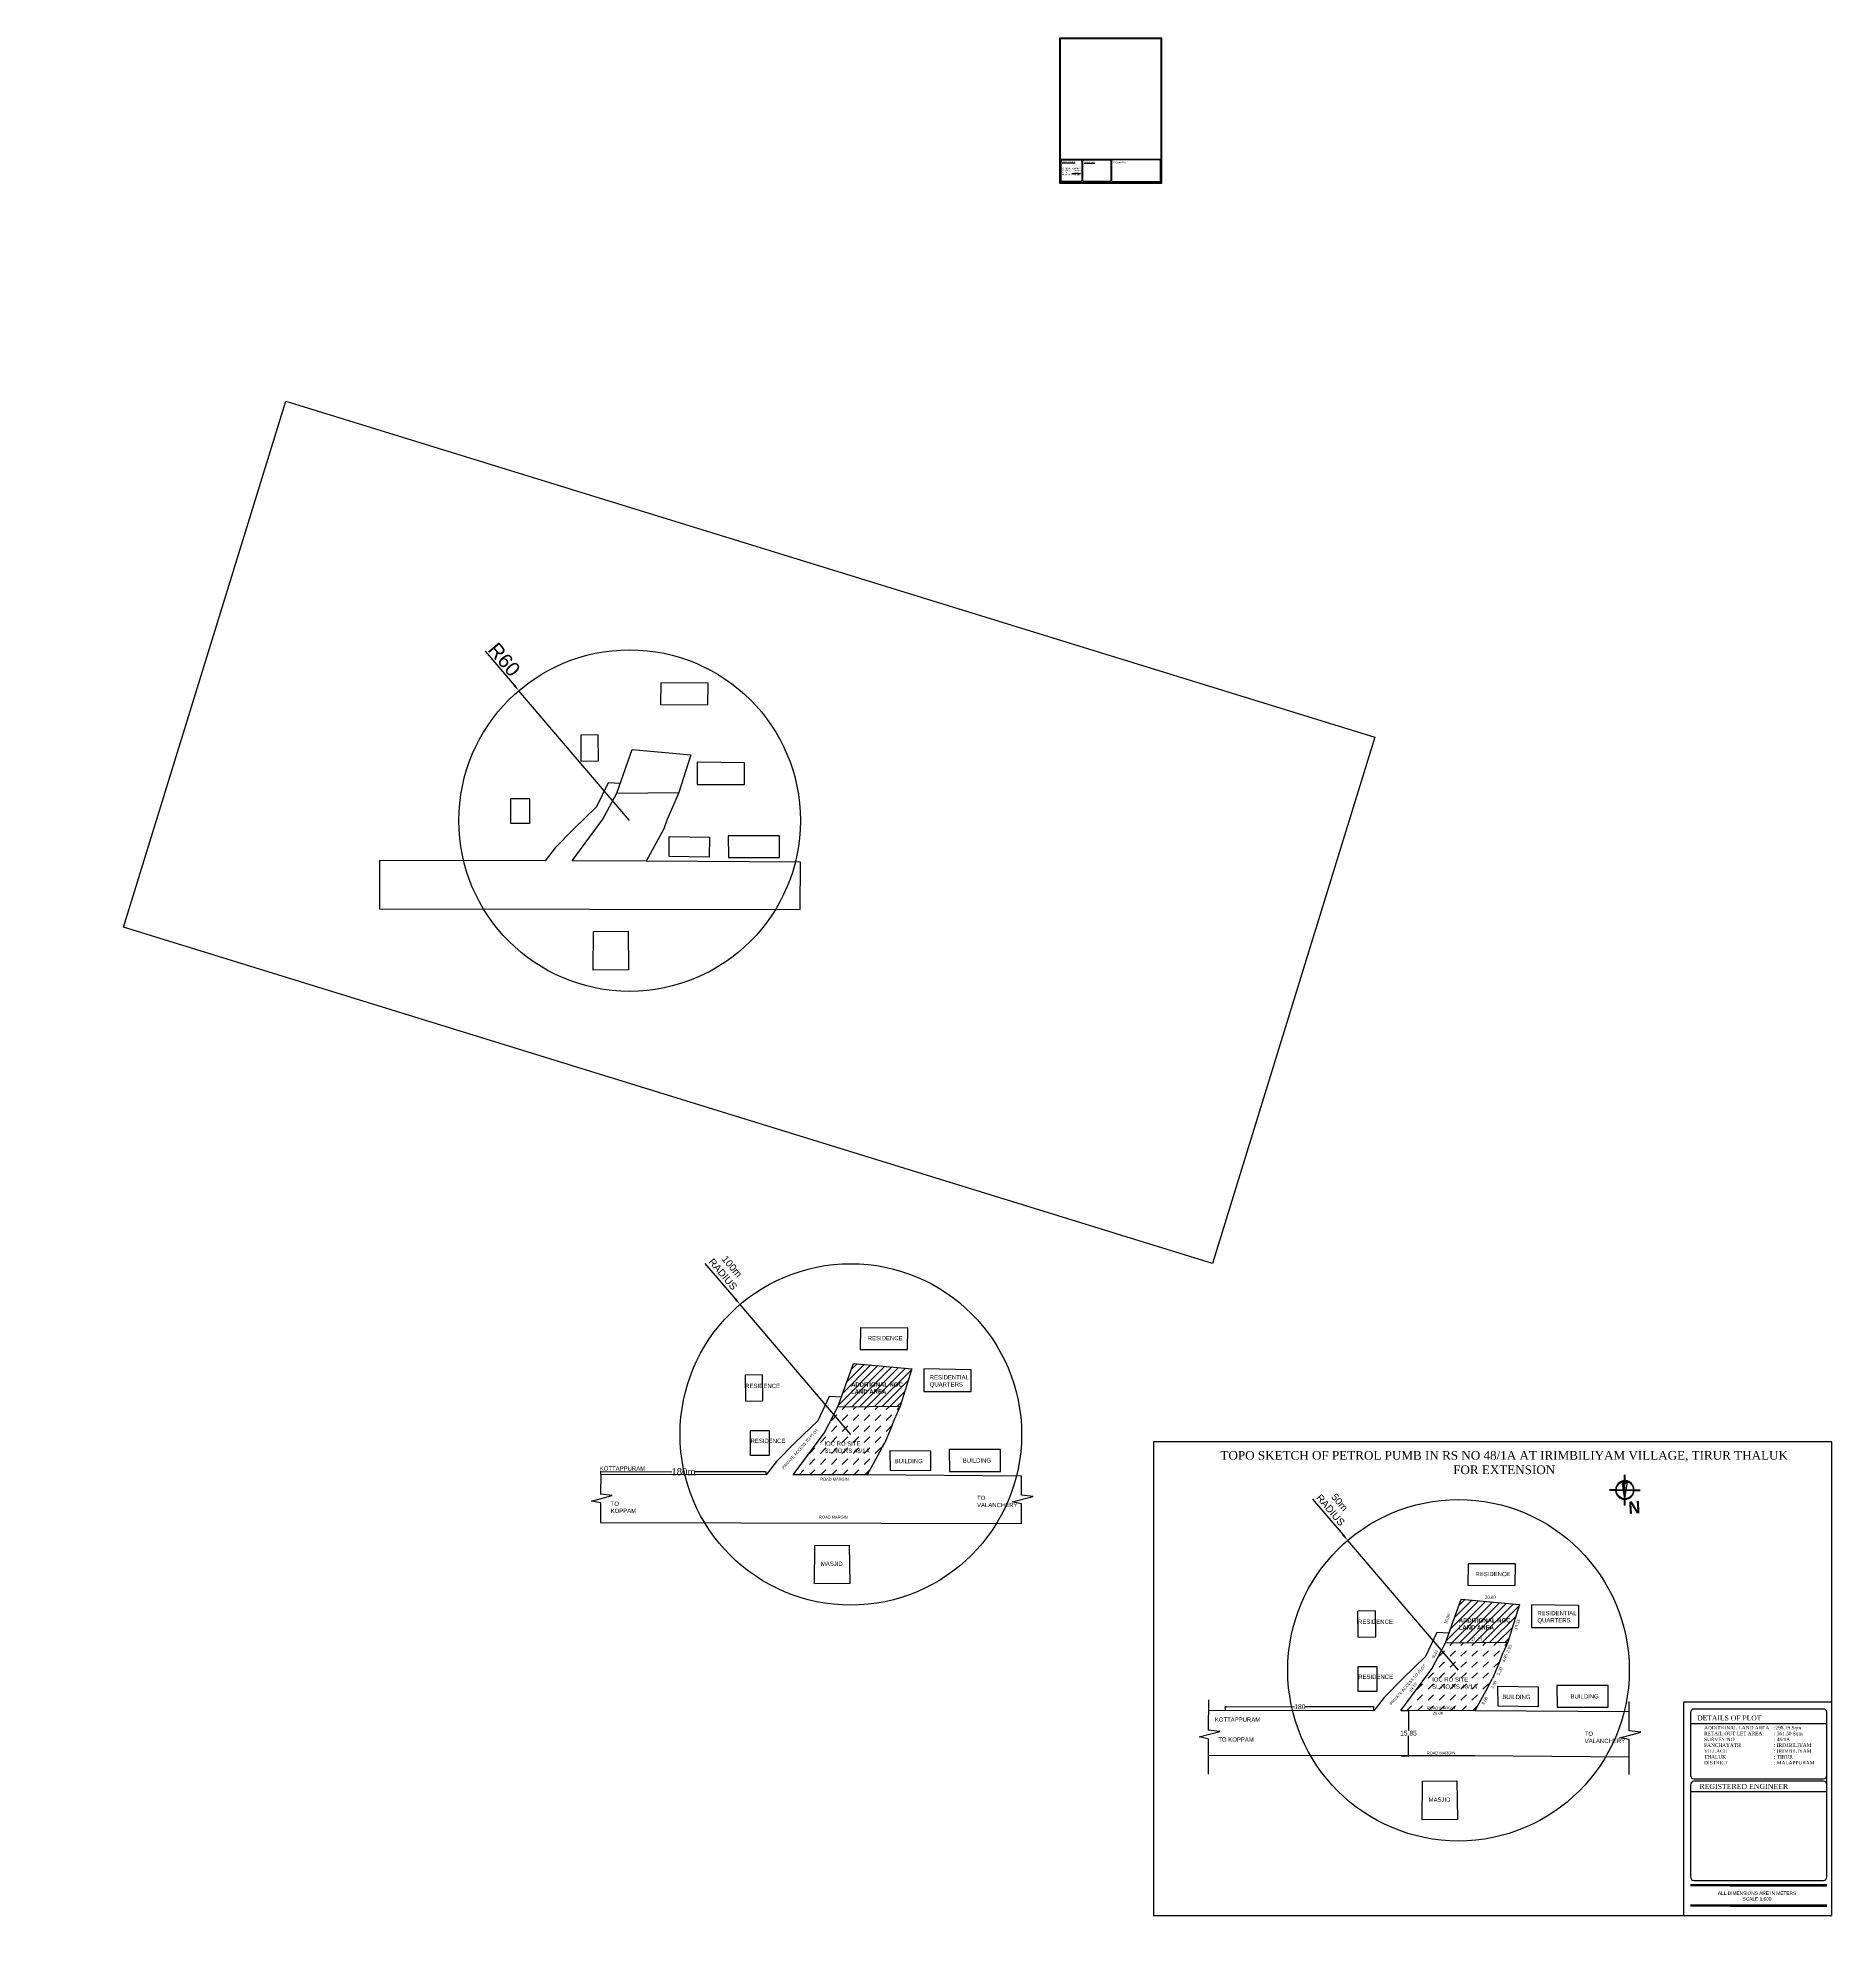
# Model space of a CAD drawing. Header units: metres. Extents: x 3996 to 16803, y -1642 to 12107.
# Drawn here: x 5415 to 6046, y 2502 to 3174 of the extents above; entities that cross this region are included whole.
import ezdxf

# ---------------------------------------------------------------- set-up
doc = ezdxf.new("R2010")
doc.units = ezdxf.units.M
doc.layers.add('PLAN', color=10, linetype='Continuous')
doc.styles.add('SA', font='times.ttf')
doc.styles.get("Standard").update_dxf_attribs({"font": 'arial.ttf'})
doc.styles.add('style1', font='romand.shx', dxfattribs={"height": 5})
doc.dimstyles.new('300', dxfattribs={"dimtxt": 0.38, "dimasz": 0.4, "dimexe": 0.18, "dimexo": 0.0625, "dimgap": 0.09, "dimtad": 0, "dimdec": 0, "dimlfac": 100, "dimzin": 0, "dimdsep": 46, "dimtxsty": 'SA', "dimcen": 0.09, "dimadec": 0, "dimazin": 0, "dimtfac": 1, "dimtdec": 0, "dimtofl": 0, "dimtmove": 0, "dimatfit": 3, "dimfxl": 1, "dimtolj": 1, "dimtzin": 0, "dimarcsym": 0})
doc.dimstyles.new('600', dxfattribs={"dimtxt": 1.1, "dimasz": 0.3, "dimexe": 0.18, "dimexo": 0.0625, "dimgap": 0.09, "dimtad": 0, "dimzin": 0, "dimdsep": 46, "dimtxsty": 'SA', "dimblk": 'NONE', "dimcen": 0.09, "dimse1": 1, "dimse2": 1, "dimsd1": 1, "dimsd2": 1, "dimadec": 0, "dimazin": 0, "dimtfac": 1, "dimtofl": 0, "dimtmove": 0, "dimatfit": 3, "dimldrblk": 'NONE', "dimfxl": 1, "dimtolj": 1, "dimtzin": 0, "dimarcsym": 0})
doc.dimstyles.new('ISO-25', dxfattribs={"dimtxt": 5, "dimasz": 2.5, "dimexe": 1.25, "dimexo": 0.625, "dimtad": 1, "dimzin": 9, "dimtxsty": 'Standard', "dimcen": 2.5, "dimadec": 0, "dimazin": 0, "dimtfac": 1, "dimtmove": 1, "dimatfit": 3, "dimfxl": 1, "dimarcsym": 0})
doc.dimstyles.get("Standard").update_dxf_attribs({"dimtxt": 0.3, "dimasz": 0.18, "dimexe": 0.18, "dimexo": 0.0625, "dimgap": 0.09, "dimtad": 0, "dimtih": 1, "dimtoh": 1, "dimdec": 4, "dimzin": 0, "dimdsep": 46, "dimtxsty": 'Standard', "dimcen": 0.09, "dimadec": 0, "dimazin": 0, "dimtfac": 1, "dimtdec": 4, "dimtofl": 0, "dimtmove": 0, "dimatfit": 3, "dimfxl": 1, "dimtolj": 1, "dimtzin": 0, "dimarcsym": 0})
picture_1 = doc.add_image_def('image1.png', size_in_pixel=(1364, 659))

# ---------------------------------------------------------------- blocks, each defined once
blk = doc.blocks.new('*D38')
at = {"color": 0, "lineweight": -2, "transparency": 16777216}
for p, q in [((5572.39, 2958.5), (5582.6, 2946.52)), ((5623.15, 2898.95), (5584.23, 2944.61))]:
    blk.add_line(p, q, dxfattribs=at)
at = {"color": 0, "transparency": 16777216}
blk.add_solid([(5582.92, 2946.79), (5582.29, 2946.25), (5584.23, 2944.61)], dxfattribs=at)
at = {"layer": 'Defpoints', "color": 0, "transparency": 16777216}
for p in [(5584.23, 2944.61), (5623.15, 2898.95)]:
    blk.add_point(p, dxfattribs=at)
at = {"color": 0, "transparency": 16777216, "insert": (5579.08, 2955.55), "char_height": 5, "width": 5.7877, "attachment_point": 5, "rotation": 310.44702}
blk.add_mtext('R60', dxfattribs=at)
blk = doc.blocks.new('*D41')
at = {"color": 0, "lineweight": -2, "transparency": 16777216}
for p, q in [((5649.62, 2743.36), (5660.32, 2730.81)), ((5700.86, 2683.25), (5661.94, 2728.91))]:
    blk.add_line(p, q, dxfattribs=at)
at = {"color": 0, "transparency": 16777216}
blk.add_solid([(5660.64, 2731.08), (5660, 2730.54), (5661.94, 2728.91)], dxfattribs=at)
at = {"layer": 'Defpoints', "color": 0, "transparency": 16777216}
for p in [(5661.94, 2728.91), (5700.86, 2683.25)]:
    blk.add_point(p, dxfattribs=at)
at = {"color": 0, "transparency": 16777216, "insert": (5657.52, 2740.91), "char_height": 5, "width": 5.7877, "attachment_point": 5, "rotation": 310.44702}
blk.add_mtext('{\\H0.5x;100m RADIUS}', dxfattribs=at)
blk = doc.blocks.new('*D42')
at = {"color": 0, "lineweight": -2, "transparency": 16777216}
for p, q in [((5612.98, 2669.23), (5612.98, 2670.36)), ((5613.38, 2670.17), (5638.01, 2670.12)), ((5670.78, 2670.06), (5646.15, 2670.11)), ((5671.18, 2669.11), (5671.18, 2670.24))]:
    blk.add_line(p, q, dxfattribs=at)
at = {"color": 0, "transparency": 16777216}
for points in [[(5613.38, 2670.24), (5613.38, 2670.11), (5612.98, 2670.18)], [(5670.78, 2670.12), (5670.78, 2669.99), (5671.18, 2670.06)]]:
    blk.add_solid(points, dxfattribs=at)
at = {"layer": 'Defpoints', "color": 0, "transparency": 16777216}
for p in [(5612.98, 2669.17), (5671.18, 2670.06), (5671.18, 2669.05)]:
    blk.add_point(p, dxfattribs=at)
at = {"color": 0, "transparency": 16777216, "insert": (5642.08, 2670.12), "char_height": 0.38, "attachment_point": 5, "rotation": 359.88212, "style": 'SA'}
blk.add_mtext('\\A1;{\\H6.57895x;180m}', dxfattribs=at)
blk = doc.blocks.new('*D52')
at = {"color": 0, "lineweight": -2, "transparency": 16777216}
for p, q in [((5863.14, 2660.47), (5873.84, 2647.92)), ((5914.38, 2600.36), (5875.46, 2646.02))]:
    blk.add_line(p, q, dxfattribs=at)
at = {"color": 0, "transparency": 16777216}
blk.add_solid([(5874.15, 2648.19), (5873.52, 2647.65), (5875.46, 2646.02)], dxfattribs=at)
at = {"layer": 'Defpoints', "color": 0, "transparency": 16777216}
for p in [(5875.46, 2646.02), (5914.38, 2600.36)]:
    blk.add_point(p, dxfattribs=at)
at = {"color": 0, "transparency": 16777216, "insert": (5871.04, 2658.02), "char_height": 5, "width": 5.7877, "attachment_point": 5, "rotation": 310.44702}
blk.add_mtext('{\\H0.5x;50m RADIUS}', dxfattribs=at)
blk = doc.blocks.new('*D55')
at = {"layer": 'Defpoints', "color": 0, "transparency": 16777216}
for p in [(5894.16, 2586.19), (5920.16, 2586.16), (5920.16, 2585.28)]:
    blk.add_point(p, dxfattribs=at)
at = {"color": 0, "transparency": 16777216, "insert": (5907.16, 2585.3), "char_height": 1.1, "attachment_point": 5, "rotation": 359.93019, "style": 'SA'}
blk.add_mtext('\\A1;26.00', dxfattribs=at)
blk = doc.blocks.new('_None')
blk = doc.blocks.new('*D56')
at = {"layer": 'Defpoints', "color": 0, "transparency": 16777216}
for p in [(5903.83, 2601.7), (5905.01, 2600.82), (5894.16, 2586.19)]:
    blk.add_point(p, dxfattribs=at)
at = {"color": 0, "transparency": 16777216, "insert": (5898.4, 2594.38), "char_height": 1.1, "attachment_point": 5, "rotation": 53.44295, "style": 'SA'}
blk.add_mtext('\\A1;19.10', dxfattribs=at)
blk = doc.blocks.new('*D57')
at = {"layer": 'Defpoints', "color": 0, "transparency": 16777216}
for p in [(5908.58, 2610.68), (5909.86, 2610), (5905.01, 2600.82)]:
    blk.add_point(p, dxfattribs=at)
at = {"color": 0, "transparency": 16777216, "insert": (5906.15, 2606.09), "char_height": 1.1, "attachment_point": 5, "rotation": 62.12439, "style": 'SA'}
blk.add_mtext('\\A1;9.45', dxfattribs=at)
blk = doc.blocks.new('*D58')
at = {"layer": 'Defpoints', "color": 0, "transparency": 16777216}
for p in [(5913.16, 2626.1), (5915.32, 2625.33), (5909.86, 2610)]:
    blk.add_point(p, dxfattribs=at)
at = {"color": 0, "transparency": 16777216, "insert": (5910.43, 2618.44), "char_height": 1.1, "attachment_point": 5, "rotation": 70.40635, "style": 'SA'}
blk.add_mtext('\\A1;16.80', dxfattribs=at)
blk = doc.blocks.new('*D59')
at = {"layer": 'Defpoints', "color": 0, "transparency": 16777216}
for p in [(5915.32, 2625.33), (5935.86, 2625.99), (5935.86, 2623.43)]:
    blk.add_point(p, dxfattribs=at)
at = {"color": 0, "transparency": 16777216, "insert": (5925.59, 2625.99), "char_height": 1.1, "attachment_point": 5, "style": 'SA'}
blk.add_mtext('\\A1;20.00', dxfattribs=at)
blk = doc.blocks.new('*D60')
at = {"layer": 'Defpoints', "color": 0, "transparency": 16777216}
for p in [(5935.86, 2623.43), (5931.7, 2610.27), (5932.93, 2609.89)]:
    blk.add_point(p, dxfattribs=at)
at = {"color": 0, "transparency": 16777216, "insert": (5935.01, 2616.46), "char_height": 1.1, "attachment_point": 5, "rotation": 72.45494, "style": 'SA'}
blk.add_mtext('\\A1;13.35', dxfattribs=at)
blk = doc.blocks.new('*D61')
at = {"layer": 'Defpoints', "color": 0, "transparency": 16777216}
for p in [(5930.09, 2606.58), (5931.7, 2610.27), (5931.36, 2606.03)]:
    blk.add_point(p, dxfattribs=at)
at = {"color": 0, "transparency": 16777216, "insert": (5932.16, 2607.87), "char_height": 1.1, "attachment_point": 5, "rotation": 66.41471, "style": 'SA'}
blk.add_mtext('\\A1;2.95', dxfattribs=at)
blk = doc.blocks.new('*D62')
at = {"layer": 'Defpoints', "color": 0, "transparency": 16777216}
for p in [(5930.09, 2606.58), (5928.96, 2603.61), (5930.1, 2603.18)]:
    blk.add_point(p, dxfattribs=at)
at = {"color": 0, "transparency": 16777216, "insert": (5930.66, 2604.66), "char_height": 1.1, "attachment_point": 5, "rotation": 69.1522, "style": 'SA'}
blk.add_mtext('\\A1;4.95', dxfattribs=at)
blk = doc.blocks.new('*D63')
at = {"layer": 'Defpoints', "color": 0, "transparency": 16777216}
for p in [(5924.84, 2598.02), (5926.36, 2597.44), (4312.1, -1642.13)]:
    blk.add_point(p, dxfattribs=at)
at = {"color": 0, "transparency": 16777216, "insert": (5117.7, 478.24), "char_height": 1.1, "attachment_point": 5, "rotation": 69.15515, "style": 'SA'}
blk.add_mtext('\\A1;4536.50', dxfattribs=at)
blk = doc.blocks.new('*D66')
at = {"layer": 'Defpoints', "color": 0, "transparency": 16777216}
for p in [(5924.72, 2594.46), (5925.9, 2593.81), (5920.16, 2586.16)]:
    blk.add_point(p, dxfattribs=at)
at = {"color": 0, "transparency": 16777216, "insert": (5923.62, 2589.66), "char_height": 1.1, "attachment_point": 5, "rotation": 61.21653, "style": 'SA'}
blk.add_mtext('\\A1;9.60', dxfattribs=at)
blk = doc.blocks.new('*D67')
at = {"layer": 'Defpoints', "color": 0, "transparency": 16777216}
for p in [(5924.72, 2594.46), (5926.36, 2597.44), (5927.63, 2596.75)]:
    blk.add_point(p, dxfattribs=at)
at = {"color": 0, "transparency": 16777216, "insert": (5926.81, 2595.25), "char_height": 1.1, "attachment_point": 5, "rotation": 61.21653, "style": 'SA'}
blk.add_mtext('\\A1;3.90', dxfattribs=at)
blk = doc.blocks.new('*D68')
at = {"layer": 'Defpoints', "color": 0, "transparency": 16777216}
for p in [(5928.96, 2603.61), (5930.15, 2603.11), (5926.36, 2597.44)]:
    blk.add_point(p, dxfattribs=at)
at = {"color": 0, "transparency": 16777216, "insert": (5928.85, 2600.02), "char_height": 1.1, "attachment_point": 5, "rotation": 67.15192, "style": 'SA'}
blk.add_mtext('\\A1;5.20', dxfattribs=at)
blk = doc.blocks.new('*D69')
at = {"layer": 'Defpoints', "color": 0, "transparency": 16777216}
for p in [(5909.86, 2610), (5931.69, 2611.52), (5931.7, 2610.27)]:
    blk.add_point(p, dxfattribs=at)
at = {"color": 0, "transparency": 16777216, "insert": (5920.77, 2611.38), "char_height": 1.1, "attachment_point": 5, "rotation": 0.72675, "style": 'SA'}
blk.add_mtext('\\A1;21.25', dxfattribs=at)
blk = doc.blocks.new('*D70')
at = {"color": 0, "lineweight": -2, "transparency": 16777216}
for p, q in [((5894.22, 2586.19), (5897.01, 2586.18)), ((5896.83, 2586), (5896.83, 2579.2)), ((5896.81, 2570.51), (5896.82, 2577.32)), ((5894.2, 2570.34), (5896.99, 2570.33))]:
    blk.add_line(p, q, dxfattribs=at)
at = {"color": 0, "transparency": 16777216}
for points in [[(5896.8, 2586), (5896.86, 2586), (5896.83, 2586.18)], [(5896.78, 2570.51), (5896.84, 2570.51), (5896.81, 2570.33)]]:
    blk.add_solid(points, dxfattribs=at)
at = {"layer": 'Defpoints', "color": 0, "transparency": 16777216}
for p in [(5894.16, 2586.19), (5896.83, 2586.18), (5894.14, 2570.34)]:
    blk.add_point(p, dxfattribs=at)
at = {"color": 0, "transparency": 16777216, "insert": (5896.82, 2578.26), "char_height": 0.3, "attachment_point": 5}
blk.add_mtext('\\A1;{\\H5.55556x;15.85}', dxfattribs=at)
blk = doc.blocks.new('*D72')
at = {"color": 0, "lineweight": -2, "transparency": 16777216}
for p, q in [((5832.57, 2586.33), (5832.58, 2587.77)), ((5832.76, 2587.59), (5856.79, 2587.54)), ((5884.52, 2587.49), (5860.49, 2587.54)), ((5884.7, 2586.23), (5884.7, 2587.67))]:
    blk.add_line(p, q, dxfattribs=at)
at = {"color": 0, "transparency": 16777216}
for points in [[(5832.76, 2587.62), (5832.76, 2587.56), (5832.58, 2587.59)], [(5884.52, 2587.52), (5884.52, 2587.46), (5884.7, 2587.49)]]:
    blk.add_solid(points, dxfattribs=at)
at = {"layer": 'Defpoints', "color": 0, "transparency": 16777216}
for p in [(5832.57, 2586.27), (5832.58, 2587.59), (5884.7, 2586.16)]:
    blk.add_point(p, dxfattribs=at)
at = {"color": 0, "transparency": 16777216, "insert": (5858.64, 2587.54), "char_height": 0.3, "attachment_point": 5}
blk.add_mtext('\\A1;{\\H5.55556x;180}', dxfattribs=at)

msp = doc.modelspace()

# ---------------------------------------------------------------- hatches: boundary and pattern name
h = msp.add_hatch()
h.set_pattern_fill('ANSI31', color=256, scale=0.59)
h.set_pattern_definition([(45, (-299.0416, -215.705), (-1.3245878, 1.3245878), [])])
h.paths.add_polyline_path([(5718.18393, 2693.16003), (5722.34367, 2706.31696), (5701.80494, 2708.22126), (5696.34515, 2692.88301)])
h.paths.add_polyline_path([(5700.441, 2696.68892), (5719.51126, 2696.68892), (5719.51126, 2702.27998), (5700.441, 2702.27998)], flags=24)
h = msp.add_hatch()
h.set_pattern_fill('DASH', color=256, scale=0.86, angle=45)
h.set_pattern_definition([(45, (-299.0416, -215.705), (0, 3.8615101), [2.7305, -2.7305])])
h.paths.add_polyline_path([(5715.44131, 2686.49879), (5716.57197, 2689.46783), (5718.18393, 2693.16003), (5696.34515, 2692.88301), (5691.49211, 2683.70778), (5680.6413, 2669.07424), (5706.64128, 2669.04256), (5711.70319, 2678.25644), (5712.8412, 2680.32789)])
h.paths.add_polyline_path([(5691.01957, 2675.8979), (5707.71398, 2675.8979), (5707.71398, 2681.51557), (5691.01957, 2681.51557)], flags=24)
h = msp.add_hatch(color=7)
h.set_gradient(color1=(232, 75, 23), one_color=1, tint=1)
h.paths.add_polyline_path([(5972.84655, 2665.90641), (5971.93743, 2666.59913), (5972.83332, 2660.66425)])
h = msp.add_hatch()
h.set_pattern_fill('ANSI31', color=256, scale=0.59)
h.set_pattern_definition([(45, (-85.5223, -298.592), (-1.3245878, 1.3245878), [])])
h.paths.add_polyline_path([(5931.70315, 2610.27313), (5935.8629, 2623.43007), (5915.32417, 2625.33436), (5909.86438, 2609.99611)])
h.paths.add_polyline_path([(5913.96023, 2613.80202), (5933.03049, 2613.80202), (5933.03049, 2619.39308), (5913.96023, 2619.39308)], flags=24)
h = msp.add_hatch()
h.set_pattern_fill('DASH', color=256, scale=0.86, angle=45)
h.set_pattern_definition([(45, (-85.5223, -298.592), (0, 3.8615101), [2.7305, -2.7305])])
h.paths.add_polyline_path([(5928.96053, 2603.61189), (5930.0912, 2606.58093), (5931.70315, 2610.27313), (5909.86438, 2609.99611), (5905.01134, 2600.82088), (5894.16053, 2586.18734), (5920.16051, 2586.15566), (5925.22242, 2595.36954), (5926.36043, 2597.44099)])
h.paths.add_polyline_path([(5904.5388, 2593.011), (5921.2332, 2593.011), (5921.2332, 2598.62867), (5904.5388, 2598.62867)], flags=24)

# ---------------------------------------------------------------- linework, layer by layer
for p, q in [((5774.7597, 3129.62088), (5774.7597, 3130.68614)), ((5775.1885, 3131.11494), (5781.67785, 3131.11494)), ((5782.08929, 3130.68614), (5782.08929, 3129.62088)), ((5782.3131, 3130.68614), (5782.3131, 3129.62088)), ((5782.72454, 3131.11494), (5791.83446, 3131.11494)), ((5792.26327, 3130.68614), (5792.26327, 3129.62088)), ((5792.48708, 3130.68614), (5792.48708, 3129.62088)), ((5809.21042, 3131.11494), (5792.91588, 3131.11494)), ((5809.63922, 3129.62088), (5809.63922, 3130.68614)), ((5774.7597, 3123.92369), (5774.7597, 3129.62088)), ((5782.08929, 3129.62088), (5782.08929, 3123.92369)), ((5782.3131, 3129.62088), (5782.3131, 3123.92369)), ((5792.26327, 3129.62088), (5792.26327, 3123.92369)), ((5792.48708, 3129.62088), (5792.48708, 3123.92369)), ((5809.63922, 3123.92369), (5809.63922, 3129.62088)), ((5781.67785, 3123.49489), (5775.1885, 3123.49489)), ((5791.83446, 3123.49489), (5782.72454, 3123.49489)), ((5792.91588, 3123.49489), (5809.21042, 3123.49489)), ((5634.09914, 2947.32072), (5634.00871, 2939.76389)), ((5650.69382, 2947.23208), (5634.09914, 2947.32072)), ((5650.65345, 2939.67498), (5650.69382, 2947.23208)), ((5634.00871, 2939.76389), (5650.65345, 2939.67498)), ((5612.13706, 2929.03745), (5605.9696, 2928.97691)), ((5605.96984, 2928.95255), (5606.05927, 2919.84146)), ((5612.22673, 2919.902), (5612.13706, 2929.03745)), ((5618.63077, 2908.58803), (5624.09056, 2923.92628)), ((5624.09056, 2923.92628), (5644.62929, 2922.02199)), ((5606.05927, 2919.84146), (5612.22673, 2919.902)), ((5644.62929, 2922.02199), (5640.46955, 2908.86506)), ((5646.8866, 2919.54295), (5646.8866, 2911.57925)), ((5663.54036, 2919.25176), (5646.8866, 2919.54295)), ((5663.54159, 2919.01204), (5663.54036, 2919.25176)), ((5663.54159, 2911.57925), (5663.54159, 2919.01204)), ((5615.55866, 2912.24241), (5611.52118, 2903.75983)), ((5619.85296, 2912.02155), (5615.55866, 2912.24241)), ((5618.63077, 2908.58803), (5640.46955, 2908.86506)), ((5640.46955, 2908.86506), (5638.28247, 2903.85553)), ((5646.8866, 2911.57925), (5663.54159, 2911.57925)), ((5581.36919, 2906.7692), (5587.91816, 2906.7692)), ((5581.36919, 2897.98783), (5581.36919, 2906.7692)), ((5587.91816, 2906.7692), (5587.91816, 2897.98783)), ((5611.52118, 2903.75983), (5603.58544, 2896.1116)), ((5613.77774, 2899.4128), (5618.63077, 2908.58803)), ((5638.28247, 2903.85553), (5636.22869, 2899.15132)), ((5587.91816, 2897.98783), (5581.36919, 2897.98783)), ((5603.58544, 2896.1116), (5596.98785, 2889.43698)), ((5602.92692, 2884.77926), (5613.77774, 2899.4128)), ((5635.12682, 2896.03292), (5628.9269, 2884.74759)), ((5636.22869, 2899.15132), (5635.12682, 2896.03292)), ((5596.98785, 2889.43698), (5593.46346, 2884.75475)), ((5637.02376, 2893.31485), (5651.19584, 2893.1418)), ((5637.05797, 2886.32245), (5637.02376, 2893.31485)), ((5651.19584, 2893.1418), (5651.11048, 2886.15086)), ((5675.77065, 2893.60405), (5657.75492, 2893.60405)), ((5657.75492, 2893.60405), (5657.87329, 2885.94311)), ((5675.77065, 2885.94311), (5675.77065, 2893.60405)), ((5535.26187, 2884.87449), (5535.22709, 2867.96746)), ((5593.46346, 2884.75475), (5535.26187, 2884.87449)), ((5628.9269, 2884.74759), (5602.92692, 2884.77926)), ((5683.15028, 2884.31642), (5628.9269, 2884.74759)), ((5651.11048, 2886.15086), (5637.05797, 2886.32245)), ((5657.87329, 2885.94311), (5675.77065, 2885.94311)), ((5683.11602, 2867.66319), (5683.15028, 2884.31642)), ((5535.22709, 2867.96746), (5683.11602, 2867.66319)), ((5610.3411, 2846.4461), (5610.50707, 2859.95979)), ((5610.50707, 2859.95979), (5622.62698, 2860.0724)), ((5622.62698, 2860.0724), (5622.75252, 2846.56141)), ((5622.75252, 2846.56141), (5610.3411, 2846.4461)), ((5704.28556, 2720.69181), (5704.19513, 2713.13498)), ((5720.88024, 2720.60318), (5704.28556, 2720.69181)), ((5720.83987, 2713.04607), (5720.88024, 2720.60318)), ((5696.34515, 2692.88301), (5701.80494, 2708.22126)), ((5701.80494, 2708.22126), (5722.34367, 2706.31696)), ((5704.19513, 2713.13498), (5720.83987, 2713.04607)), ((5669.88644, 2704.13959), (5663.71898, 2704.07906)), ((5663.71922, 2704.05469), (5663.80864, 2694.9436)), ((5669.97611, 2695.00414), (5669.88644, 2704.13959)), ((5722.34367, 2706.31696), (5718.18393, 2693.16003)), ((5726.4746, 2706.24985), (5726.4746, 2698.28615)), ((5743.12835, 2705.95866), (5726.4746, 2706.24985)), ((5743.12959, 2705.71893), (5743.12835, 2705.95866)), ((5743.12959, 2698.28615), (5743.12959, 2705.71893)), ((5663.80864, 2694.9436), (5669.97611, 2695.00414)), ((5693.27304, 2696.53738), (5689.23556, 2688.0548)), ((5697.56734, 2696.31652), (5693.27304, 2696.53738)), ((5726.4746, 2698.28615), (5743.12959, 2698.28615)), ((5689.23556, 2688.0548), (5681.29982, 2680.40657)), ((5691.49211, 2683.70778), (5696.34515, 2692.88301)), ((5696.34515, 2692.88301), (5718.18393, 2693.16003)), ((5715.44131, 2686.49879), (5716.57197, 2689.46783)), ((5718.18393, 2693.16003), (5716.57197, 2689.46783)), ((5665.63254, 2684.58145), (5672.18151, 2684.58145)), ((5665.63254, 2675.80009), (5665.63254, 2684.58145)), ((5672.18151, 2684.58145), (5672.18151, 2675.80009)), ((5681.29982, 2680.40657), (5674.70223, 2673.73196)), ((5680.6413, 2669.07424), (5691.49211, 2683.70778)), ((5711.70319, 2678.25644), (5712.8412, 2680.32789)), ((5715.44131, 2686.49879), (5712.8412, 2680.32789)), ((5672.18151, 2675.80009), (5665.63254, 2675.80009)), ((5674.70223, 2673.73196), (5671.17784, 2669.04973)), ((5711.70319, 2678.25644), (5706.64128, 2669.04256)), ((5714.73814, 2677.60982), (5728.91022, 2677.43677)), ((5714.77235, 2670.61742), (5714.73814, 2677.60982)), ((5728.91022, 2677.43677), (5728.82486, 2670.44584)), ((5753.48503, 2677.89903), (5735.4693, 2677.89903)), ((5735.4693, 2677.89903), (5735.58767, 2670.23808)), ((5753.48503, 2670.23808), (5753.48503, 2677.89903)), ((5612.97625, 2669.16947), (5612.96194, 2662.21595)), ((5671.17784, 2669.04973), (5612.97625, 2669.16947)), ((5706.64128, 2669.04256), (5680.6413, 2669.07424)), ((5760.86466, 2668.6114), (5706.64128, 2669.04256)), ((5728.82486, 2670.44584), (5714.77235, 2670.61742)), ((5735.58767, 2670.23808), (5753.48503, 2670.23808)), ((5760.85087, 2661.91168), (5760.86466, 2668.6114)), ((5609.70249, 2659.81081), (5617.05319, 2661.78871)), ((5617.05319, 2661.78871), (5612.96194, 2662.21595)), ((5757.59142, 2659.50655), (5764.94212, 2661.48445)), ((5764.94212, 2661.48445), (5760.85087, 2661.91168)), ((5612.95577, 2659.21595), (5609.70249, 2659.81081)), ((5612.95577, 2659.21595), (5612.94147, 2652.26243)), ((5760.8447, 2658.91169), (5757.59142, 2659.50655)), ((5760.8304, 2651.95817), (5760.8447, 2658.91169)), ((5612.94147, 2652.26243), (5760.8304, 2651.95817)), ((5688.05548, 2630.74107), (5688.22145, 2644.25476)), ((5688.22145, 2644.25476), (5700.34136, 2644.36737)), ((5700.34136, 2644.36737), (5700.4669, 2630.85639)), ((5917.80479, 2637.80491), (5917.71436, 2630.24808)), ((5934.39946, 2637.71628), (5917.80479, 2637.80491)), ((5934.3591, 2630.15918), (5934.39946, 2637.71628)), ((5700.4669, 2630.85639), (5688.05548, 2630.74107)), ((5917.71436, 2630.24808), (5934.3591, 2630.15918)), ((5885.22956, 2621.2527), (5879.0621, 2621.19216)), ((5879.15177, 2612.05671), (5879.0621, 2621.19216)), ((5885.31923, 2612.11724), (5885.22956, 2621.2527)), ((5909.86438, 2609.99611), (5915.32417, 2625.33436)), ((5915.32417, 2625.33436), (5935.8629, 2623.43007)), ((5935.8629, 2623.43007), (5931.70315, 2610.27313)), ((5939.99382, 2623.36295), (5939.99382, 2615.39925)), ((5956.64758, 2623.07176), (5939.99382, 2623.36295)), ((5956.64882, 2622.83204), (5956.64758, 2623.07176)), ((5956.64882, 2615.39925), (5956.64882, 2622.83204)), ((5906.79227, 2613.65048), (5902.75479, 2605.1679)), ((5911.08657, 2613.42962), (5906.79227, 2613.65048)), ((5939.99382, 2615.39925), (5956.64882, 2615.39925)), ((5879.15177, 2612.05671), (5885.31923, 2612.11724)), ((5905.01134, 2600.82088), (5909.86438, 2609.99611)), ((5909.86438, 2609.99611), (5931.70315, 2610.27313)), ((5928.96053, 2603.61189), (5930.0912, 2606.58093)), ((5931.70315, 2610.27313), (5930.0912, 2606.58093)), ((5879.15177, 2601.69456), (5885.70074, 2601.69456)), ((5879.15177, 2592.91319), (5879.15177, 2601.69456)), ((5885.70074, 2601.69456), (5885.70074, 2592.91319)), ((5894.16053, 2586.18734), (5905.01134, 2600.82088)), ((5902.75479, 2605.1679), (5894.81905, 2597.51968)), ((5928.96053, 2603.61189), (5926.36043, 2597.44099)), ((5894.81905, 2597.51968), (5888.22146, 2590.84506)), ((5924.72002, 2594.45506), (5920.16051, 2586.15566)), ((5924.72002, 2594.45506), (5926.36043, 2597.44099)), ((5928.25737, 2594.72292), (5942.42945, 2594.54988)), ((5928.29158, 2587.73053), (5928.25737, 2594.72292)), ((5942.42945, 2594.54988), (5942.34408, 2587.55894)), ((5967.00425, 2595.01213), (5948.98853, 2595.01213)), ((5948.98853, 2595.01213), (5949.1069, 2587.35118)), ((5967.00425, 2587.35118), (5967.00425, 2595.01213)), ((5826.49548, 2589.99374), (5826.48117, 2579.32905)), ((5884.69707, 2586.16283), (5826.49548, 2586.28257)), ((5885.70074, 2592.91319), (5879.15177, 2592.91319)), ((5888.22146, 2590.84506), (5884.69707, 2586.16283)), ((5942.34408, 2587.55894), (5928.29158, 2587.73053)), ((5949.1069, 2587.35118), (5967.00425, 2587.35118)), ((5974.3701, 2579.02478), (5974.38389, 2589.33703)), ((5993.47793, 2589.17437), (5993.47793, 2514.18537)), ((6045.54743, 2589.17437), (5993.47793, 2589.17437)), ((6042.60108, 2586.7382), (5997.11508, 2586.7382)), ((5920.16051, 2586.15566), (5894.16053, 2586.18734)), ((5974.38389, 2585.7245), (5920.16051, 2586.15566)), ((5995.84321, 2581.66375), (6043.79742, 2581.66375)), ((5995.91344, 2581.66375), (6043.69745, 2581.66375)), ((5823.22171, 2576.92392), (5830.57241, 2578.90182)), ((5826.475, 2576.32905), (5823.22171, 2576.92392)), ((5826.475, 2576.32905), (5826.44936, 2563.86856)), ((5830.57241, 2578.90182), (5826.48117, 2579.32905)), ((5971.11064, 2576.61965), (5978.46134, 2578.59755)), ((5974.36393, 2576.02479), (5971.11064, 2576.61965)), ((5974.35128, 2563.73572), (5974.36393, 2576.02479)), ((5978.46134, 2578.59755), (5974.3701, 2579.02478)), ((5894.14122, 2570.33735), (5826.46287, 2570.4326)), ((5920.1412, 2570.30568), (5894.14122, 2570.33735)), ((5974.35128, 2569.87426), (5920.03448, 2570.30616)), ((5901.57471, 2547.85417), (5901.74068, 2561.36786)), ((5901.74068, 2561.36786), (5913.86059, 2561.48047)), ((5913.86059, 2561.48047), (5913.98612, 2547.96949)), ((5995.9141, 2560.18635), (5995.9141, 2527.72116)), ((6042.59489, 2561.34755), (5997.10889, 2561.34755)), ((6043.7941, 2527.72116), (6043.7941, 2563.83969)), ((5995.9141, 2557.72816), (6043.7941, 2557.72816)), ((5913.98612, 2547.96949), (5901.57471, 2547.85417)), ((5997.1111, 2526.52416), (6042.5971, 2526.52416)), ((6043.79189, 2530.01888), (6043.7941, 2530.01888)), ((6043.7941, 2524.9554), (5995.9141, 2524.9554)), ((6043.7941, 2524.65615), (5995.9141, 2524.65615)), ((6009.74064, 2524.9554), (6043.7941, 2524.9554)), ((6009.74064, 2524.65615), (6043.7941, 2524.65615)), ((6043.7941, 2517.81748), (5995.9141, 2517.81748)), ((6043.7941, 2517.51823), (5995.9141, 2517.51823)), ((6009.74064, 2517.81748), (6043.7941, 2517.81748)), ((6009.74064, 2517.81748), (6043.7941, 2517.81748)), ((6009.74064, 2517.51823), (6043.7941, 2517.51823)), ((6009.74064, 2517.51823), (6043.7941, 2517.51823))]:
    msp.add_line(p, q)
at = {"color": 7}
for p, q in [((5972.73223, 2666.99737), (5972.73839, 2669.08567)), ((5972.9663, 2666.96843), (5972.97159, 2669.06471)), ((5969.57033, 2663.59165), (5967.47405, 2663.59694)), ((5969.57093, 2663.82579), (5967.47465, 2663.83108)), ((5969.80477, 2663.70813), (5972.37481, 2663.70164)), ((5972.37481, 2663.70164), (5969.80477, 2663.70813)), ((5972.84655, 2665.90641), (5971.93743, 2666.59913)), ((5972.83332, 2660.66425), (5971.93743, 2666.59913)), ((5972.7095, 2658.34421), (5972.71566, 2660.43251)), ((5972.83332, 2660.66425), (5972.84865, 2666.73668)), ((5972.83332, 2660.66425), (5972.84865, 2666.73668)), ((5972.83332, 2660.66425), (5973.75916, 2666.59453)), ((5973.75916, 2666.59453), (5972.84655, 2665.90641)), ((5972.94357, 2658.31526), (5972.94886, 2660.41154)), ((5973.30715, 2663.69929), (5975.8772, 2663.6928)), ((5975.8772, 2663.6928), (5973.30715, 2663.69929)), ((5976.11104, 2663.57514), (5978.20732, 2663.56985)), ((5976.11163, 2663.80928), (5978.20791, 2663.80399))]:
    msp.add_line(p, q, dxfattribs=at)
at = {"color": 0}
msp.add_lwpolyline([(5807.17343, 2514.18537), (6045.54743, 2514.18537), (6045.54743, 2680.69662), (5807.17343, 2680.69662)], close=True, dxfattribs=at)
for points in [[(6043.79189, 2585.66279, 0.384715056), (6042.60108, 2586.7382), (5997.11508, 2586.7382, 0.426368148), (5995.91808, 2585.5412), (5995.91808, 2585.17975)], [(5995.91189, 2575.08344), (5995.91189, 2564.18581), (5995.91189, 2563.4423, 0.426368148), (5997.10889, 2562.2453), (6042.59489, 2562.2453, 0.414213562), (6043.79189, 2563.4423), (6043.79189, 2564.18581), (6043.79189, 2585.66279)], [(6043.7941, 2527.72116), (6043.79189, 2560.15055, 0.414213562), (6042.59489, 2561.34755), (5997.10889, 2561.34755, 0.386735457), (5995.91189, 2560.15055), (5995.9141, 2527.72116)], [(6043.79189, 2551.05703, 0.015191494), (6043.7941, 2551.12972)]]:
    msp.add_lwpolyline(points, format="xyb")
for points in [[(5995.9141, 2585.17975), (5995.9141, 2569.92246)], [(5995.9141, 2582.16337), (5995.9141, 2569.92246)]]:
    msp.add_lwpolyline(points)
for centre in [(5623.15028, 2898.95334), (5700.86466, 2683.24832), (5914.38389, 2600.36142)]:
    msp.add_circle(centre, 60)
at = {"color": 7}
msp.add_circle((5972.84098, 2663.70047), 3.03623, dxfattribs=at)
for centre, radius, start, end in [((5775.1885, 3130.68614), 0.4288, 90, 180), ((5781.66917, 3130.69482), 0.42021, 358.81628889, 91.18371111), ((5782.73323, 3130.69482), 0.42021, 88.81628889, 181.18371111), ((5791.84314, 3130.69482), 0.42021, 358.81628889, 91.18371111), ((5792.9072, 3130.69482), 0.42021, 88.81628889, 181.18371111), ((5809.21042, 3130.68614), 0.4288, 0, 90), ((5775.1885, 3123.92369), 0.4288, 180, 270), ((5781.66917, 3123.91501), 0.42021, 268.81628889, 1.18371111), ((5782.73323, 3123.91501), 0.42021, 178.81628889, 271.18371111), ((5791.84314, 3123.91501), 0.42021, 268.81628889, 1.18371111), ((5792.9072, 3123.91501), 0.42021, 178.81628889, 271.18371111), ((5809.21042, 3123.92369), 0.4288, 270, 0), ((5997.06397, 2527.67403), 1.15084, 177.65307016, 272.34692984), ((6042.5971, 2527.72116), 1.197, 270, 360)]:
    msp.add_arc(centre, radius, start, end)
for start, end in [(91.9068384, 177.8039371), (359.85538775, 87.8039371), (181.9068384, 267.8039371), (271.9068384, 357.8039371)]:
    msp.add_arc((5972.84098, 2663.70047), 3.27036, start, end, dxfattribs=at)
at = {"layer": 'PLAN', "color": 0}
for p, q in [((5774.43474, 3131.42248), (5809.96418, 3131.42248)), ((5774.43474, 3123.19078), (5809.96418, 3123.19078))]:
    msp.add_line(p, q, dxfattribs=at)
for points in [[(5810.20921, 3173.88761), (5774.18971, 3173.88761), (5774.18971, 3122.94575), (5810.20921, 3122.94575)], [(5809.96418, 3173.64258), (5774.43474, 3173.64258), (5774.43474, 3123.19078), (5809.96418, 3123.19078)]]:
    msp.add_lwpolyline(points, close=True, dxfattribs=at)

# ---------------------------------------------------------------- texts
at = {"attachment_point": 1}
for s, insert, char_height, width in [('{\\fTimes New Roman|b0|i0|c0|p18;Prepared by ;}', (5793.1251, 3130.62337), 0.6125764, 14.2198461), ('{\\fTimes New Roman|b0|i0|c0|p18;Prepared by ;}', (5793.1251, 3130.62337), 0.6125764, 14.2198461), ('\\pxqc;ALL DIMENSIONS ARE IN METERS \\PSCALE 1:600', (6001.01952, 2522.63511), 1.197, 36.545224)]:
    msp.add_mtext(s, dxfattribs=dict(at, insert=insert, char_height=char_height, width=width))
for s, width, insert, char_height in [('RESIDENCE', 11.5646284, (5706.82406, 2717.82162), 1.5), ('RESIDENCE', 11.5646284, (5663.76393, 2701.05031), 1.5), ('{\\fArial|b1|i0|c0|p34;ADDITIONAL NOC LAND AREA}', 19.3769669, (5700.97664, 2701.53356), 1.5), ('RESIDENTIAL \\PQUARTERS', 11.5646284, (5728.59208, 2704.08569), 1.5), ('RESIDENCE', 11.5646284, (5665.63254, 2681.74193), 1.5), ('IOC RO SITE\\PSL NO RS 48/1A', 18.2353424, (5691.59, 2680.77017), 1.5), ('BUILDING', 11.5646284, (5716.28172, 2674.64341), 1.5), ('BUILDING', 11.5646284, (5740.22772, 2674.83812), 1.5), ('KOTTAPPURAM', 11.5646284, (5612.66066, 2672.02167), 1.5), ('ROAD MARGIN', 27.7802903, (5690.07383, 2667.99751), 1), ('TO\\PVALANCHERY', 11.5646284, (5745.22184, 2661.6901), 1.5), ('TO\\PKOPPAM', 11.5646284, (5616.48397, 2659.65752), 1.5), ('ROAD MARGIN', 45.3461151, (5689.71977, 2654.69288), 1), ('MASJID', 11.5646284, (5690.34713, 2638.537), 1.5), ('RESIDENCE', 11.5646284, (5920.34329, 2634.93472), 1.5), ('RESIDENTIAL \\PQUARTERS', 11.5646284, (5942.1113, 2621.19879), 1.5), ('RESIDENCE', 11.5646284, (5879.10705, 2618.16341), 1.5), ('{\\fArial|b1|i0|c0|p34;ADDITIONAL NOC LAND AREA}', 19.3769669, (5914.49587, 2618.64667), 1.5), ('RESIDENCE', 11.5646284, (5879.15177, 2598.85503), 1.5), ('IOC RO SITE\\PSL NO RS 48/1A', 18.2353424, (5905.10923, 2597.88327), 1.5), ('ROAD MARGIN', 27.7802903, (5903.27155, 2587.60771), 1), ('BUILDING', 11.5646284, (5929.80095, 2591.75651), 1.5), ('BUILDING', 11.5646284, (5953.74695, 2591.95123), 1.5), ('KOTTAPPURAM', 11.5646284, (5828.77348, 2583.78311), 1.5), ('TO KOPPAM', 20.119448, (5830.0032, 2576.77062), 1.5), ('TO\\PVALANCHERY', 11.5646284, (5958.74107, 2578.80321), 1.5), ('ROAD MARGIN', 45.3461151, (5903.239, 2571.80599), 1), ('MASJID', 11.5646284, (5903.86635, 2555.6501), 1.5)]:
    msp.add_mtext_dynamic_manual_height_columns(s, width=width, gutter_width=12.5, heights=[0], dxfattribs=dict(at, insert=insert, char_height=char_height))
at = {"char_height": 1, "attachment_point": 1, "rotation": 48.49150847}
for insert in [(5676.52166, 2671.55516), (5890.04088, 2588.66827)]:
    msp.add_mtext_dynamic_manual_height_columns('PRIVATE ACCESS TO PLOT', width=53.6565614, gutter_width=12.5, heights=[0], dxfattribs=dict(at, insert=insert))
at = {"color": 6, "insert": (5807.17343, 2677.40736), "char_height": 3.0425131, "width": 246.5338524, "attachment_point": 1, "style": 'SA'}
msp.add_mtext('\\A1;\\pxqc;{\\C256;TOPO SKETCH OF PETROL PUMB IN RS NO 48/1A AT IRIMBILIYAM VILLAGE, TIRUR THALUK \\PFOR EXTENSION \\P }', dxfattribs=at)
at = {"color": 7, "insert": (5976.30177, 2655.42927), "char_height": 4.3225445, "width": 91.295843, "attachment_point": 2, "rotation": 183.24386284, "style": 'SA'}
msp.add_mtext('{\\fStylus BT|b1|i0|c0|p34;N}', dxfattribs=at)
at = {"attachment_point": 1}
for s, insert, char_height, width, style in [('{\\fTimes New Roman|b0|i0|c0|p18;DETAILS OF PLOT}', (5998.23301, 2584.4843), 1.75275, 133.2361145, 'SA'), ('{\\fTimes New Roman|b0|i0|c0|p18;REGISTERED ENGINEER}', (5999.05691, 2560.43906), 1.7955, 51.1419111, 'style1')]:
    msp.add_mtext(s, dxfattribs=dict(at, insert=insert, char_height=char_height, width=width, style=style))
at = {"color": 240, "true_color": 0xed1f24, "insert": (6000.6818, 2580.79634), "char_height": 1.2278563, "width": 40.2691571, "attachment_point": 1, "style": 'SA'}
msp.add_mtext('\\pxt11,12;{\\C256;ADDITIONAL LAND AREA^I:298.19 Sqm\\PRETAIL OUT LET AREA^I: 561.50 Sqm^I\\PSURVEY NO^I^I^I^I: 48/1A\\PPANCHAYATH ^I^I^I^I: IRIMBILIYAM\\PVILLAGE^I^I^I^I: IRIMBILIYAM\\P\\pt10,11,12;THALUK^I^I^I^I^I: TIRUR\\PDISTRICT^I^I^I^I^I: MALAPPURAM}', dxfattribs=at)
at = {"layer": 'PLAN', "color": 0, "char_height": 0.4537603, "attachment_point": 1}
for s, insert, width in [('\\pxt4.6154;{\\LAREA DETAILS}\\P\\pt4.6154,7;\\P\\P\\pt7;GF AREA ^I:80.60 SqM\\PFF AREA ^I:  8.80 SqM\\PTOTAL^I:{\\L97.20 SqM\\P\\ptz;}PLOT AREA:416 SqM^I', (5775.1885, 3130.68614), 7.4327322), ('\\pxt4.6154;{\\LAPPLICANT:}', (5782.90831, 3130.47638), 9.1097196)]:
    msp.add_mtext(s, dxfattribs=dict(at, insert=insert, width=width))

# ---------------------------------------------------------------- dimensions: what is measured, and where the dimension line sits
dim = msp.add_radius_dim(center=(5623.15028, 2898.95334), mpoint=(5584.2256, 2944.61371), dimstyle='ISO-25')
dim.commit()
dim.dimension.update_dxf_attribs({"geometry": '*D38', "text_midpoint": (5576.66048, 2953.48794), "dimtype": 164})
for center, mpoint, text, picture, middle in [((5700.86466, 2683.24832), (5661.93998, 2728.90869), '{\\H0.5x;100m RADIUS}', '*D41', (5657.52444, 2740.90571)), ((5914.38389, 2600.36142), (5875.45921, 2646.02179), '{\\H0.5x;50m RADIUS}', '*D52', (5871.04366, 2658.01881))]:
    dim = msp.add_radius_dim(center=center, mpoint=mpoint, text=text, dimstyle='ISO-25')
    dim.commit()
    dim.dimension.update_dxf_attribs({"geometry": picture, "text_midpoint": middle})
for p1, p2, distance, text, dimstyle, picture, middle in [((5612.97625, 2669.16947), (5671.17784, 2669.04973), 1.00574, '{\\H6.57895x;180m}', '300', '*D42', (5642.07912, 2670.11534)), ((5909.86438, 2609.99611), (5915.32417, 2625.33436), 2.29752, '16.80', '600', '*D58', (5910.42979, 2618.4357)), ((5935.8629, 2623.43007), (5931.70315, 2610.27313), 1.28292, '13.35', '600', '*D60', (5935.00626, 2616.46486)), ((5905.01134, 2600.82088), (5909.86438, 2609.99611), 1.45747, '9.45', '600', '*D57', (5906.14951, 2606.08994)), ((5909.86438, 2609.99611), (5931.70315, 2610.27313), 1.24653, '21.25', '600', '*D69', (5920.76795, 2611.38105)), ((5930.0912, 2606.58093), (5928.96053, 2603.61189), 1.21681, '4.95', '600', '*D62', (5930.66301, 2604.66337)), ((5931.70315, 2610.27313), (5930.0912, 2606.58093), 1.38243, '2.95', '600', '*D61', (5932.16413, 2607.8739)), ((5894.16053, 2586.18734), (5905.01134, 2600.82088), 1.47436, '19.10', '600', '*D56', (5898.40163, 2594.38227)), ((5926.36043, 2597.44099), (5928.96053, 2603.61189), -1.29493, '5.20', '600', '*D68', (5928.85381, 2600.02363)), ((5920.16051, 2586.15566), (5924.72002, 2594.45506), -1.34702, '9.60', '600', '*D66', (5923.62085, 2589.65677)), ((5924.72002, 2594.45506), (5926.36043, 2597.44099), -1.44379, '3.90', '600', '*D67', (5926.80563, 2595.25284)), ((5884.69707, 2586.16283), (5832.57254, 2586.27007), -1.32316, '{\\H5.55556x;180}', 'Standard', '*D72', (5858.63753, 2587.5396)), ((5894.14122, 2570.33735), (5894.16053, 2586.18734), -2.67355, '{\\H5.55556x;15.85}', 'Standard', '*D70', (5896.82442, 2578.25909))]:
    dim = msp.add_aligned_dim(p1=p1, p2=p2, distance=distance, text=text, dimstyle=dimstyle)
    dim.commit()
    dim.dimension.update_dxf_attribs({"geometry": picture, "text_midpoint": middle})
dim = msp.add_linear_dim(base=(5935.8629, 2625.99041), p1=(5915.32417, 2625.33436), p2=(5935.8629, 2623.43007), text='20.00', dimstyle='600')
dim.commit()
dim.dimension.update_dxf_attribs({"geometry": '*D59', "text_midpoint": (5925.59353, 2625.99041)})
for p1, p2, distance, picture, middle in [((4312.0992, -1642.13108), (5926.36043, 2597.44099), 1.63176, '*D63', (5117.70486, 478.2356)), ((5894.16053, 2586.18734), (5920.16051, 2586.15566), -0.87414, '*D55', (5907.15945, 2585.29736))]:
    dim = msp.add_aligned_dim(p1=p1, p2=p2, distance=distance, dimstyle='600')
    dim.commit()
    dim.dimension.update_dxf_attribs({"geometry": picture, "text_midpoint": middle})

# ---------------------------------------------------------------- pictures from other files: only their frames are drawn
image = msp.add_image(picture_1, insert=(5884.97779, 2928.21387), size_in_units=(400.45701, 193.47593), rotation=162.84240213)
image.dxf.flags = 7

doc.saveas('drawing.dxf')
